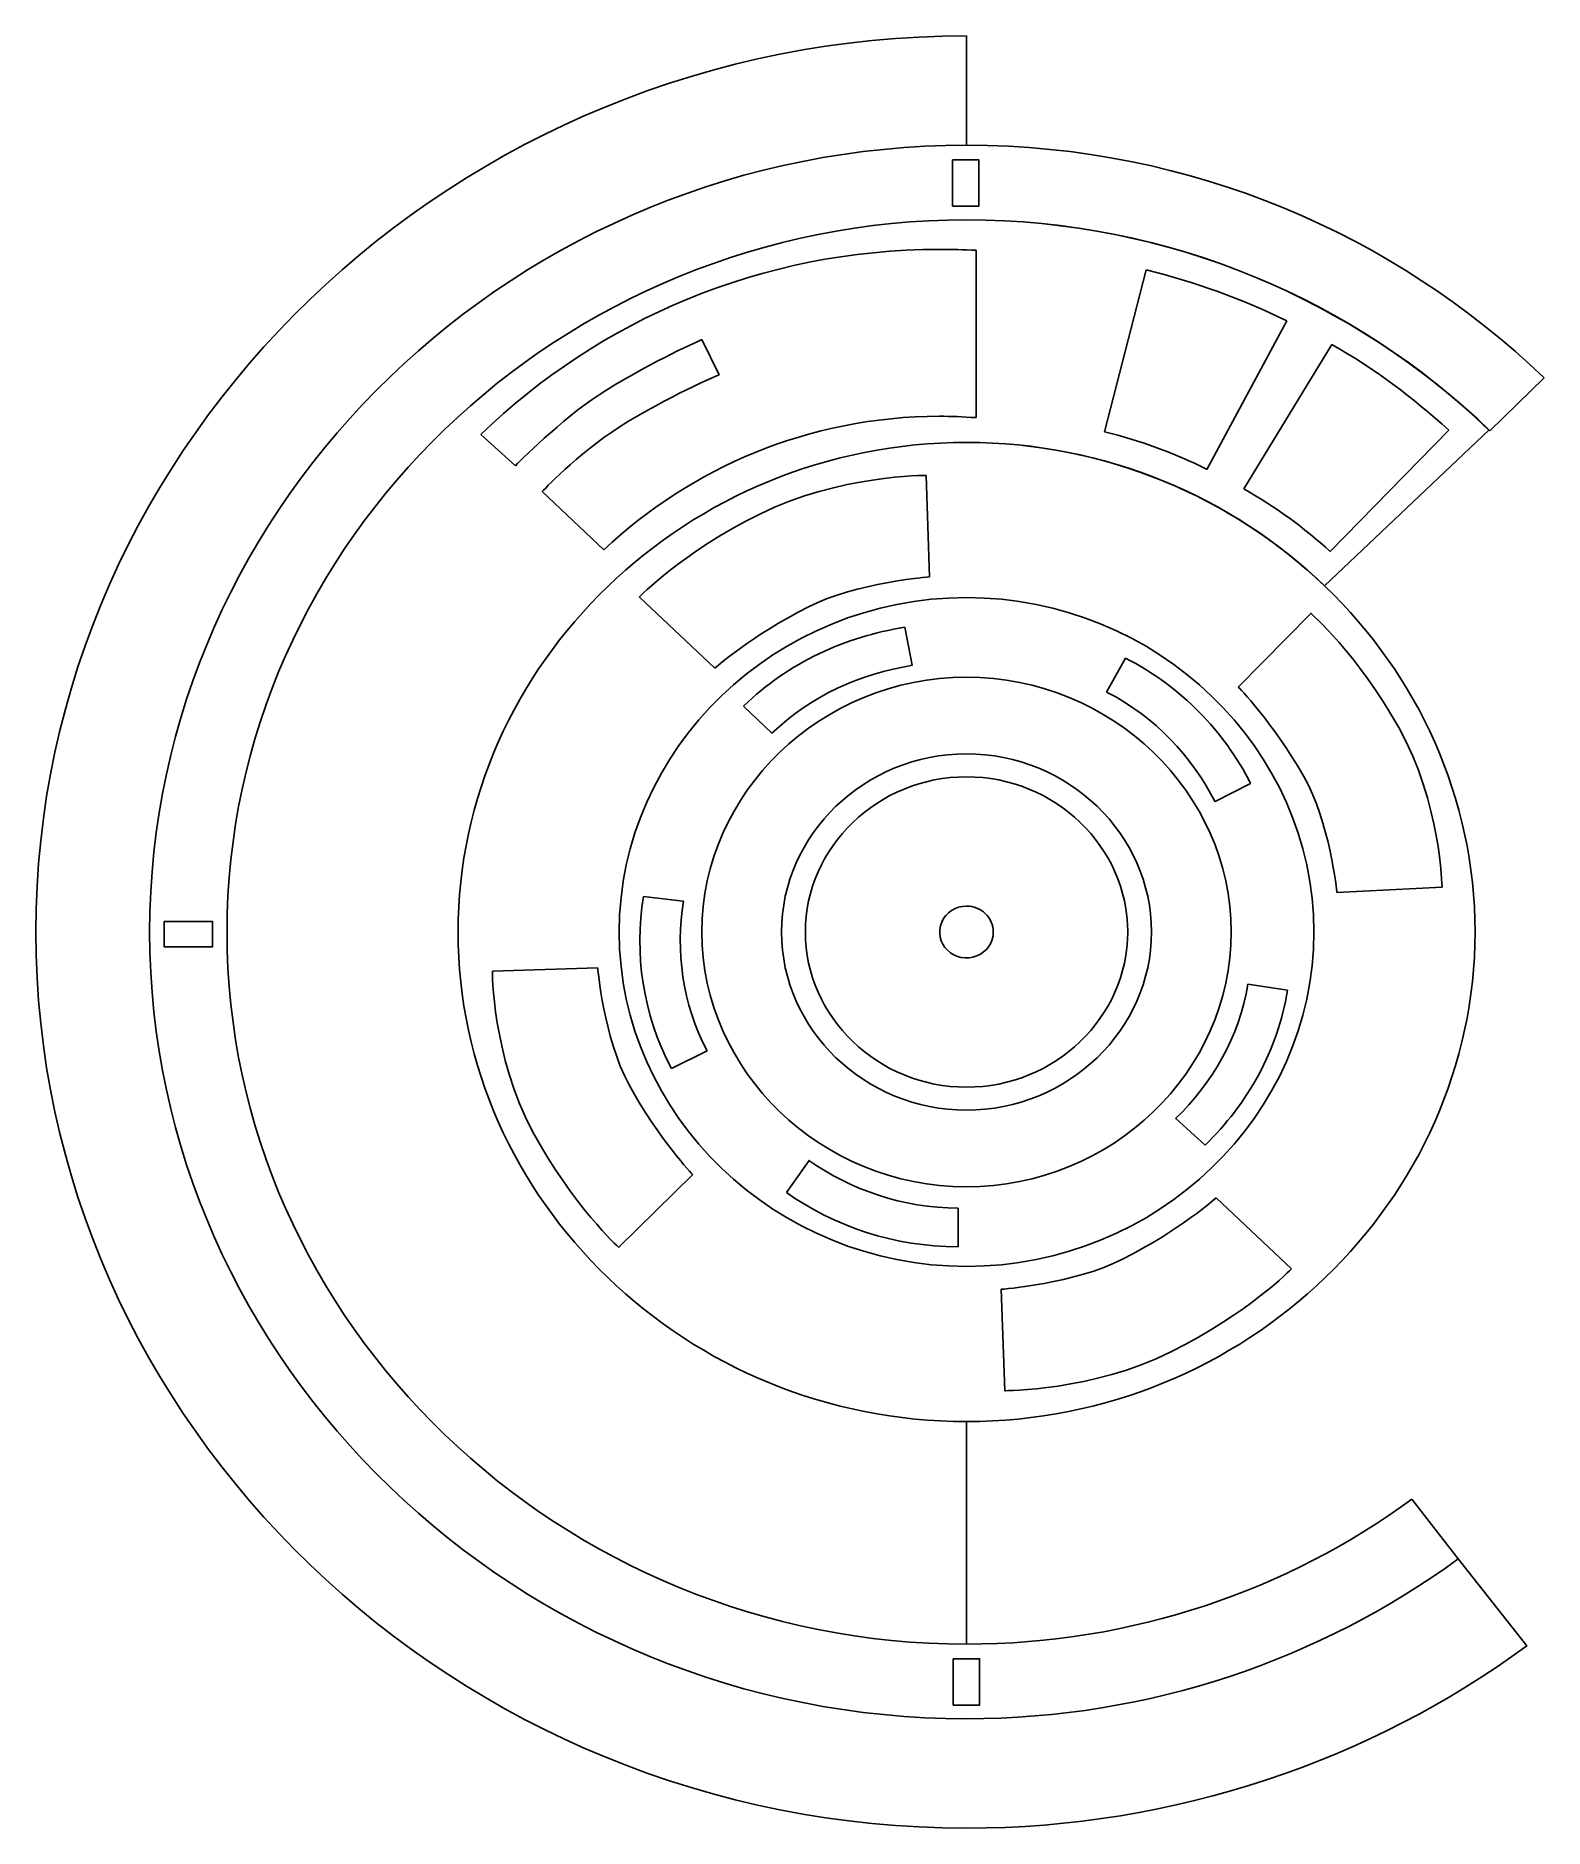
# Model space of a CAD drawing. Extents: x 0 to 17.5, y 0 to 20.7.
import ezdxf

# ---------------------------------------------------------------- set-up
doc = ezdxf.new("R2010")
doc.units = 0
doc.layers.get('0').update_dxf_attribs({"linetype": 'CONTINUOUS'})

msp = doc.modelspace()

# ---------------------------------------------------------------- linework, layer by layer
at = {"color": 7}
for points in [[(10.787063, 20.748625), (10.787063, 19.483917)], [(10.898188, 16.335375), (10.898188, 18.269479), (10.895542, 18.269479)], [(10.898188, 16.335375), (10.898188, 18.269479), (10.895542, 18.269479)], [(12.3825, 16.171333), (12.861396, 18.044583)], [(12.3825, 16.171333), (12.861396, 18.044583)], [(14.488583, 17.454563), (13.562542, 15.737417), (13.559896, 15.740063)], [(14.488583, 17.454563), (13.562542, 15.737417), (13.559896, 15.740063)], [(7.728479, 17.237604), (7.929562, 16.830146)], [(7.728479, 17.237604), (7.929562, 16.830146)], [(13.991167, 15.512521), (15.009812, 17.179396), (15.009812, 17.179396)], [(13.991167, 15.512521), (15.009812, 17.179396), (15.009812, 17.179396)], [(17.4625, 16.79575), (16.835438, 16.184563)], [(17.4625, 16.79575), (16.835438, 16.184563)], [(16.824854, 16.1925), (14.9225, 14.393333)], [(16.824854, 16.1925), (14.9225, 14.393333)], [(16.359188, 16.1925), (14.991292, 14.787563)], [(16.359188, 16.1925), (14.991292, 14.787563)], [(5.17525, 16.142229), (5.574771, 15.77975)], [(5.17525, 16.142229), (5.574771, 15.77975)], [(10.361083, 14.496521), (10.321396, 15.668625)], [(10.361083, 14.496521), (10.321396, 15.668625)], [(5.884333, 15.480771), (6.596063, 14.808729)], [(5.884333, 15.480771), (6.596063, 14.808729)], [(7.006167, 14.263688), (7.006167, 14.261042), (7.876646, 13.438188)], [(7.006167, 14.263688), (7.006167, 14.261042)], [(7.006167, 14.261042), (7.876646, 13.438188)], [(10.072688, 13.911792), (10.16, 13.472583), (10.162646, 13.472583)], [(10.072688, 13.911792), (10.16, 13.472583), (10.162646, 13.472583)], [(14.766396, 14.073188), (13.927667, 13.221229)], [(14.76375, 14.075833), (14.766396, 14.073188)], [(12.406313, 13.163021), (12.623271, 13.55725)], [(12.406313, 13.163021), (12.623271, 13.55725)], [(8.538104, 12.686771), (8.210021, 13.001625)], [(8.538104, 12.686771), (8.210021, 13.001625)], [(14.070542, 12.107333), (13.660438, 11.898313), (13.660438, 11.895667)], [(14.070542, 12.107333), (13.660438, 11.898313), (13.660438, 11.895667)], [(7.053792, 10.800292), (7.514167, 10.744729), (7.516813, 10.747375)], [(7.053792, 10.800292), (7.514167, 10.744729), (7.516813, 10.747375)], [(15.068021, 10.847917), (16.282458, 10.908771)], [(6.524625, 9.977438), (5.307542, 9.93775)], [(6.524625, 9.977438), (5.307542, 9.93775)], [(14.038792, 9.786938), (14.496521, 9.718146)], [(14.038792, 9.786938), (14.496521, 9.718146)], [(7.789333, 9.017), (7.376583, 8.813271)], [(7.789333, 9.017), (7.376583, 8.813271)], [(13.544021, 7.926917), (13.205354, 8.233833), (13.202708, 8.233833)], [(13.544021, 7.926917), (13.205354, 8.233833), (13.202708, 8.233833)], [(8.704792, 7.379229), (8.966729, 7.749646), (8.964083, 7.749646)], [(8.704792, 7.379229), (8.966729, 7.749646), (8.964083, 7.749646)], [(6.768042, 6.746875), (7.622646, 7.585604)], [(6.768042, 6.744229), (6.768042, 6.746875), (7.622646, 7.585604)], [(14.544146, 6.495521), (13.673667, 7.318375)], [(10.689167, 7.199313), (10.689167, 6.752167)], [(10.689167, 7.199313), (10.689167, 6.752167)], [(6.768042, 6.744229), (6.768042, 6.746875)], [(14.5415, 6.495521), (14.544146, 6.495521)], [(11.189229, 6.260042), (11.228917, 5.087938)], [(10.787063, 4.73075), (10.787063, 2.159), (10.787063, 2.159), (10.787063, 2.159)], [(10.787063, 4.73075), (10.787063, 2.159), (10.787063, 2.159), (10.787063, 2.159)], [(15.933208, 3.833813), (16.470312, 3.145896), (16.470312, 3.145896)], [(15.933208, 3.833813), (16.470312, 3.145896), (16.470312, 3.145896)], [(16.470312, 3.145896), (17.261417, 2.137833), (17.261417, 2.137833)]]:
    msp.add_lwpolyline(points, dxfattribs=at)
for points in [[(10.625667, 19.314583), (10.929937, 19.314583), (10.929937, 18.780125), (10.625667, 18.780125)], [(10.787063, 10.689167)], [(1.516063, 10.511896), (2.071687, 10.511896), (2.071687, 10.218208), (1.516063, 10.218208)], [(12.649729, 10.390188)], [(12.924896, 10.390188)], [(13.845646, 10.390188)], [(13.845646, 10.390188), (13.845646, 10.390188)], [(14.800792, 10.390188)], [(14.800792, 10.390188)], [(16.663458, 10.390188)], [(10.633604, 1.989667), (10.937875, 1.989667), (10.937875, 1.455208), (10.633604, 1.455208)]]:
    msp.add_lwpolyline(points, close=True, dxfattribs=at)
for points in [[(0.03175, 10.390188), (0.03175, 16.073438), (4.886854, 20.748625), (10.787063, 20.748625)], [(10.787063, 19.483917), (5.609167, 19.483917), (1.346729, 15.377583), (1.346729, 10.390188)], [(1.346729, 10.390188), (1.346729, 15.377583), (5.609167, 19.483917), (10.787063, 19.483917)], [(1.346729, 10.390188), (1.346729, 15.377583), (5.609167, 19.483917), (10.787063, 19.483917)], [(10.787063, 19.483917), (13.382625, 19.483917), (15.732125, 18.452042), (17.4625, 16.79575)], [(10.787063, 19.483917), (13.382625, 19.483917), (15.732125, 18.452042), (17.4625, 16.79575)], [(10.787063, 18.621375), (6.098646, 18.621375), (2.241021, 14.906625), (2.241021, 10.390188)], [(10.787063, 18.621375), (6.098646, 18.621375), (2.241021, 14.906625), (2.241021, 10.390188)], [(2.241021, 10.390188), (2.241021, 14.906625), (6.098646, 18.621375), (10.787063, 18.621375)], [(2.241021, 10.390188), (2.241021, 14.906625), (6.098646, 18.621375), (10.787063, 18.621375)], [(16.835438, 16.184563), (15.266458, 17.687396), (13.139208, 18.621375), (10.787063, 18.621375)], [(16.835438, 16.184563), (15.266458, 17.687396), (13.139208, 18.621375), (10.787063, 18.621375)], [(10.787063, 18.621375), (13.133917, 18.621375), (15.274396, 17.690042), (16.824854, 16.1925)], [(10.787063, 18.621375), (13.133917, 18.621375), (15.274396, 17.690042), (16.824854, 16.1925)], [(10.474854, 18.280063), (8.411104, 18.280063), (6.537854, 17.459854), (5.17525, 16.142229)], [(10.474854, 18.280063), (8.411104, 18.280063), (6.537854, 17.459854), (5.17525, 16.142229)], [(10.895542, 18.269479), (10.755313, 18.277417), (10.617729, 18.280063), (10.474854, 18.280063)], [(10.895542, 18.269479), (10.755313, 18.277417), (10.617729, 18.280063), (10.474854, 18.280063)], [(12.861396, 18.044583), (13.424958, 17.907), (13.964708, 17.708563), (14.488583, 17.454563)], [(12.861396, 18.044583), (13.424958, 17.907), (13.964708, 17.708563), (14.488583, 17.454563)], [(6.617229, 16.650229), (7.172854, 16.994188), (7.728479, 17.237604), (7.728479, 17.237604)], [(6.617229, 16.650229), (7.172854, 16.994188), (7.728479, 17.237604), (7.728479, 17.237604)], [(15.009812, 17.179396), (15.499292, 16.901583), (15.946438, 16.568208), (16.359188, 16.1925)], [(15.009812, 17.179396), (15.499292, 16.901583), (15.946438, 16.568208), (16.359188, 16.1925)], [(7.929562, 16.830146), (7.929562, 16.830146), (7.469188, 16.644938), (6.881812, 16.293042)], [(7.929562, 16.830146), (7.929562, 16.830146), (7.469188, 16.644938), (6.881812, 16.293042)], [(5.574771, 15.77975), (5.670021, 15.885583), (6.212417, 16.401521), (6.617229, 16.650229)], [(5.574771, 15.77975), (5.670021, 15.885583), (6.212417, 16.401521), (6.617229, 16.650229)], [(6.881812, 16.293042), (6.347354, 15.97025), (5.947833, 15.549563), (5.884333, 15.480771)], [(6.881812, 16.293042), (6.347354, 15.97025), (5.947833, 15.549563), (5.884333, 15.480771)], [(6.596063, 14.808729), (7.596188, 15.750646), (8.964083, 16.35125), (10.474854, 16.35125)], [(6.596063, 14.808729), (7.596188, 15.750646), (8.964083, 16.35125), (10.474854, 16.35125)], [(10.474854, 16.35125), (10.612438, 16.35125), (10.744729, 16.345958), (10.898188, 16.335375)], [(10.474854, 16.35125), (10.612438, 16.35125), (10.744729, 16.345958), (10.898188, 16.335375)], [(13.559896, 15.740063), (13.189479, 15.925271), (12.79525, 16.070792), (12.3825, 16.171333)], [(13.559896, 15.740063), (13.189479, 15.925271), (12.79525, 16.070792), (12.3825, 16.171333)], [(10.787063, 16.049625), (7.564438, 16.049625), (4.910667, 13.49375), (4.910667, 10.390188)], [(10.787063, 16.049625), (7.564438, 16.049625), (4.910667, 13.49375), (4.910667, 10.390188)], [(4.910667, 10.390188), (4.910667, 13.49375), (7.564437, 16.049625), (10.787062, 16.049625)], [(10.787062, 16.049625), (14.009687, 16.049625), (16.663458, 13.49375), (16.663458, 10.390188)], [(14.9225, 14.393333), (13.856229, 15.414625), (12.393083, 16.049625), (10.787063, 16.049625)], [(14.9225, 14.393333), (13.856229, 15.414625), (12.393083, 16.049625), (10.787063, 16.049625)], [(10.321396, 15.668625), (10.321396, 15.668625), (9.310688, 15.673917), (8.397875, 15.221479)], [(10.321396, 15.668625), (10.321396, 15.668625), (9.310688, 15.673917), (8.397875, 15.221479)], [(14.991292, 14.787563), (14.689667, 15.062729), (14.353646, 15.306146), (13.991167, 15.512521)], [(14.991292, 14.787563), (14.689667, 15.062729), (14.353646, 15.306146), (13.991167, 15.512521)], [(8.397875, 15.221479), (7.503583, 14.776979), (7.006167, 14.263688), (7.006167, 14.263688)], [(8.397875, 15.221479), (7.503583, 14.776979), (7.006167, 14.263688), (7.006167, 14.263688)], [(8.961437, 14.149917), (9.506479, 14.427729), (10.361083, 14.496521), (10.361083, 14.496521)], [(8.961437, 14.149917), (9.506479, 14.427729), (10.361083, 14.496521), (10.361083, 14.496521)], [(6.773333, 10.390188), (6.773333, 12.512146), (8.585729, 14.25575), (10.787062, 14.25575)], [(6.773333, 10.390188), (6.773333, 12.512146), (8.585729, 14.25575), (10.787062, 14.25575)], [(7.876646, 13.438188), (7.876646, 13.438188), (8.297333, 13.81125), (8.961437, 14.149917)], [(7.876646, 13.438188), (7.876646, 13.438188), (8.297333, 13.81125), (8.961437, 14.149917)], [(10.787062, 14.25575), (12.988396, 14.25575), (14.800792, 12.5095), (14.800792, 10.390188)], [(10.787062, 14.25575), (12.988396, 14.25575), (14.800792, 12.5095), (14.800792, 10.390188)], [(8.210021, 13.001625), (8.733896, 13.506979), (9.384771, 13.803313), (10.072688, 13.911792)], [(8.210021, 13.001625), (8.733896, 13.506979), (9.384771, 13.803313), (10.072688, 13.911792)], [(15.782396, 12.752917), (15.3035, 13.607521), (14.76375, 14.075833), (14.76375, 14.075833)], [(10.162646, 13.472583), (9.564687, 13.377333), (8.990542, 13.123333), (8.538104, 12.686771)], [(10.162646, 13.472583), (9.564687, 13.377333), (8.990542, 13.123333), (8.538104, 12.686771)], [(12.623271, 13.55725), (13.276792, 13.221229), (13.760979, 12.710583), (14.070542, 12.107333)], [(12.623271, 13.55725), (13.276792, 13.221229), (13.760979, 12.710583), (14.070542, 12.107333)], [(7.728479, 10.390188), (7.728479, 12.004146), (9.109604, 13.335), (10.787062, 13.335)], [(7.728479, 10.390188), (7.728479, 12.004146), (9.109604, 13.335), (10.787062, 13.335)], [(7.728479, 10.390188), (7.728479, 12.004146), (9.109604, 13.335), (10.787062, 13.335)], [(10.787062, 13.335), (12.464521, 13.335), (13.845646, 12.004146), (13.845646, 10.390188)], [(10.787062, 13.335), (12.464521, 13.335), (13.845646, 12.004146), (13.845646, 10.390188)], [(10.787062, 13.335), (12.464521, 13.335), (13.845646, 12.004146), (13.845646, 10.390188)], [(13.660438, 11.895667), (13.393208, 12.416896), (12.972521, 12.871979), (12.406313, 13.163021)], [(13.660438, 11.895667), (13.393208, 12.416896), (12.972521, 12.871979), (12.406313, 13.163021)], [(13.927667, 13.221229), (13.927667, 13.221229), (14.321896, 12.821708), (14.684375, 12.189354)], [(16.282458, 10.908771), (16.282458, 10.908771), (16.269229, 11.882438), (15.782396, 12.752917)], [(8.649229, 10.390188), (8.649229, 11.519958), (9.614958, 12.448646), (10.787063, 12.448646)], [(10.787063, 12.448646), (11.959167, 12.448646), (12.924896, 11.519958), (12.924896, 10.390188)], [(8.924396, 10.390188), (8.924396, 11.374438), (9.765771, 12.184063), (10.787063, 12.184063)], [(10.787063, 12.184063), (11.808354, 12.184063), (12.649729, 11.374438), (12.649729, 10.390188)], [(14.684375, 12.189354), (14.983354, 11.668125), (15.068021, 10.847917), (15.068021, 10.847917)], [(7.376583, 8.813271), (7.040563, 9.450917), (6.947958, 10.136188), (7.053792, 10.800292)], [(7.376583, 8.813271), (7.040563, 9.450917), (6.947958, 10.136188), (7.053792, 10.800292)], [(7.516813, 10.747375), (7.424208, 10.170583), (7.498292, 9.567333), (7.789333, 9.017)], [(7.516813, 10.747375), (7.424208, 10.170583), (7.498292, 9.567333), (7.789333, 9.017)], [(10.787063, 10.689167), (10.661856, 10.689167), (10.548978, 10.616323), (10.501064, 10.504602)], [(11.005956, 10.601598), (10.947902, 10.657667), (10.869164, 10.689167), (10.787063, 10.689167)], [(11.096625, 10.390188), (11.096625, 10.469482), (11.06401, 10.545528), (11.005956, 10.601598)], [(10.787062, 0.03175), (4.886854, 0.03175), (0.03175, 4.706938), (0.03175, 10.390188)], [(1.346729, 10.390188), (1.346729, 5.402792), (5.609167, 1.296458), (10.787062, 1.296458)], [(10.787062, 1.296458), (5.609167, 1.296458), (1.346729, 5.402792), (1.346729, 10.390188)], [(10.787062, 1.296458), (5.609167, 1.296458), (1.346729, 5.402792), (1.346729, 10.390188)], [(2.241021, 10.390188), (2.241021, 5.87375), (6.098646, 2.159), (10.787063, 2.159)], [(2.241021, 10.390188), (2.241021, 5.87375), (6.098646, 2.159), (10.787063, 2.159)], [(10.787063, 2.159), (6.098646, 2.159), (2.241021, 5.87375), (2.241021, 10.390188)], [(10.787063, 2.159), (6.098646, 2.159), (2.241021, 5.87375), (2.241021, 10.390188)], [(4.910667, 10.390188), (4.910667, 7.286625), (7.564438, 4.73075), (10.787063, 4.73075)], [(4.910667, 10.390188), (4.910667, 7.286625), (7.564438, 4.73075), (10.787063, 4.73075)], [(10.787062, 4.73075), (7.564437, 4.73075), (4.910667, 7.286625), (4.910667, 10.390188)], [(10.787062, 6.524625), (8.585729, 6.524625), (6.773333, 8.268229), (6.773333, 10.390188)], [(10.787062, 6.524625), (8.585729, 6.524625), (6.773333, 8.268229), (6.773333, 10.390188)], [(10.787062, 7.445375), (9.109604, 7.445375), (7.728479, 8.776229), (7.728479, 10.390188)], [(10.787062, 7.445375), (9.109604, 7.445375), (7.728479, 8.776229), (7.728479, 10.390188)], [(10.787062, 7.445375), (9.109604, 7.445375), (7.728479, 8.776229), (7.728479, 10.390188)], [(10.787063, 8.331729), (9.614958, 8.331729), (8.649229, 9.260417), (8.649229, 10.390188)], [(10.787063, 8.596313), (9.765771, 8.596313), (8.924396, 9.405938), (8.924396, 10.390188)], [(10.501064, 10.504602), (10.45315, 10.392881), (10.479635, 10.264285), (10.568169, 10.178777)], [(14.800792, 10.390188), (14.800792, 8.270875), (12.988396, 6.524625), (10.787062, 6.524625)], [(13.845646, 10.390188), (13.845646, 8.773583), (12.464521, 7.445375), (10.787062, 7.445375)], [(14.800792, 10.390188), (14.800792, 8.270875), (12.988396, 6.524625), (10.787062, 6.524625)], [(13.845646, 10.390188), (13.845646, 8.773583), (12.464521, 7.445375), (10.787062, 7.445375)], [(13.845646, 10.390188), (13.845646, 8.773583), (12.464521, 7.445375), (10.787062, 7.445375)], [(16.663458, 10.390188), (16.663458, 7.286625), (14.009687, 4.73075), (10.787062, 4.73075)], [(12.924896, 10.390188), (12.924896, 9.260417), (11.959167, 8.331729), (10.787063, 8.331729)], [(12.649729, 10.390188), (12.649729, 9.405938), (11.808354, 8.596313), (10.787063, 8.596313)], [(10.905527, 10.113967), (11.021203, 10.160243), (11.096625, 10.269262), (11.096625, 10.390188)], [(10.568169, 10.178777), (10.656703, 10.09327), (10.789851, 10.06769), (10.905527, 10.113967)], [(6.884458, 8.630708), (6.596063, 9.157229), (6.524625, 9.977438), (6.524625, 9.977438)], [(6.884458, 8.630708), (6.596063, 9.157229), (6.524625, 9.977438), (6.524625, 9.977438)], [(5.307542, 9.93775), (5.307542, 9.93775), (5.30225, 8.964083), (5.773208, 8.085667)], [(5.307542, 9.93775), (5.307542, 9.93775), (5.30225, 8.964083), (5.773208, 8.085667)], [(13.202708, 8.233833), (13.628687, 8.646583), (13.93825, 9.178396), (14.038792, 9.786938)], [(13.202708, 8.233833), (13.628687, 8.646583), (13.93825, 9.178396), (14.038792, 9.786938)], [(14.496521, 9.718146), (14.380104, 9.011708), (14.036146, 8.405813), (13.544021, 7.926917)], [(14.496521, 9.718146), (14.380104, 9.011708), (14.036146, 8.405813), (13.544021, 7.926917)], [(7.622646, 7.585604), (7.622646, 7.585604), (7.233708, 7.990417), (6.884458, 8.630708)], [(7.622646, 7.585604), (7.622646, 7.585604), (7.233708, 7.990417), (6.884458, 8.630708)], [(5.773208, 8.085667), (6.236229, 7.223125), (6.768042, 6.744229), (6.768042, 6.744229)], [(5.773208, 8.085667), (6.236229, 7.223125), (6.768042, 6.744229), (6.768042, 6.744229)], [(8.964083, 7.749646), (9.453563, 7.410979), (10.046229, 7.199313), (10.689167, 7.199313)], [(8.964083, 7.749646), (9.453563, 7.410979), (10.046229, 7.199313), (10.689167, 7.199313)], [(10.689167, 6.752167), (9.948333, 6.752167), (9.271, 6.985), (8.704792, 7.379229)], [(10.689167, 6.752167), (9.948333, 6.752167), (9.271, 6.985), (8.704792, 7.379229)], [(13.673667, 7.318375), (13.673667, 7.318375), (13.252979, 6.945313), (12.588875, 6.606646)], [(12.588875, 6.606646), (12.043833, 6.328833), (11.189229, 6.260042), (11.189229, 6.260042)], [(13.149792, 5.537729), (14.044083, 5.982229), (14.5415, 6.495521), (14.5415, 6.495521)], [(11.228917, 5.087938), (11.228917, 5.087938), (12.239625, 5.082646), (13.149792, 5.537729)], [(10.787063, 2.159), (12.710583, 2.159), (14.499167, 2.783417), (15.933208, 3.833813)], [(10.787063, 2.159), (12.710583, 2.159), (14.499167, 2.783417), (15.933208, 3.833813)], [(10.787062, 1.296458), (12.911667, 1.296458), (14.885458, 1.987021), (16.470312, 3.145896)], [(16.470312, 3.145896), (14.885458, 1.987021), (12.911667, 1.296458), (10.787062, 1.296458)], [(16.470312, 3.145896), (14.885458, 1.987021), (12.911667, 1.296458), (10.787062, 1.296458)], [(17.261417, 2.137833), (15.456958, 0.817563), (13.208, 0.03175), (10.787062, 0.03175)]]:
    msp.add_open_spline(points, degree=3, dxfattribs=at)

doc.saveas('drawing.dxf')
